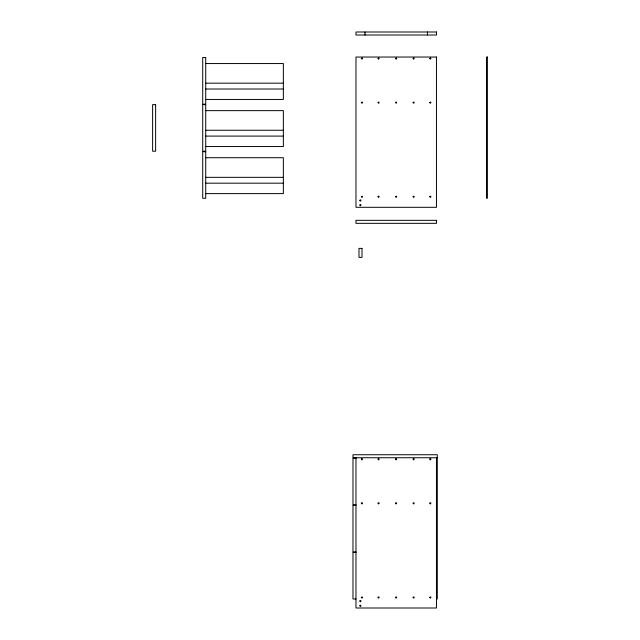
<?xml version="1.0" encoding="UTF-8"?>
<svg xmlns="http://www.w3.org/2000/svg" width="640" height="640" viewBox="0 0 640 640"><rect width="100%" height="100%" fill="white"/><g stroke="black" fill="none" stroke-linecap="round" stroke-linejoin="round"><path stroke-width="0.96" d="M205.72 63.552L283.352 63.552L283.352 99.448L205.72 99.448M205.72 83.176L283.352 83.176M205.72 89.016L283.352 89.016M205.72 110.64L283.352 110.64L283.352 146.536L205.72 146.536M205.72 130.256L283.352 130.256M205.72 136.096L283.352 136.096M205.72 157.72L283.352 157.72L283.352 193.616L205.72 193.616M205.72 177.336L283.352 177.336M205.72 183.176L283.352 183.176M437.288 457.736L352.976 457.736L352.976 454.736L437.288 454.736L437.288 598.984L436.456 598.984M355.976 458.24L352.976 458.24L352.976 504.824L355.976 504.824M355.976 505.32L352.976 505.32L352.976 551.904L355.976 551.904M355.976 552.4L352.976 552.4L352.976 598.984L355.976 598.984M436.456 457.736L436.456 608L355.976 608L355.976 457.736M427.44 32L427.44 35.008M364.992 32L364.992 35.008M361.344 58.376C362.16 60.92 363.328 56.576 361.344 58.376M361.344 102.448C362.16 105 363.328 100.648 361.344 102.448M378.04 58.376C378.856 60.92 380.024 56.576 378.04 58.376M359.84 200.288C360.656 202.84 361.824 198.488 359.84 200.288M359.84 204.96C360.656 207.512 361.824 203.16 359.84 204.96M361.344 196.616C362.16 199.16 363.328 194.816 361.344 196.616M378.04 102.448C378.856 105 380.024 100.648 378.04 102.448M395.568 58.376C396.392 60.92 397.552 56.576 395.568 58.376M378.04 196.616C378.856 199.16 380.024 194.816 378.04 196.616M395.568 102.448C396.392 105 397.552 100.648 395.568 102.448M413.104 58.376C413.92 60.92 415.088 56.576 413.104 58.376M395.568 196.616C396.392 199.16 397.552 194.816 395.568 196.616M361.344 459.072C362.16 461.616 363.328 457.272 361.344 459.072M413.104 102.448C413.92 105 415.088 100.648 413.104 102.448M361.344 503.144C362.16 505.696 363.328 501.344 361.344 503.144M429.8 58.376C430.616 60.92 431.784 56.576 429.8 58.376M378.04 459.072C378.856 461.616 380.024 457.272 378.04 459.072M359.84 600.984C360.656 603.536 361.824 599.184 359.84 600.984M413.104 196.616C413.92 199.16 415.088 194.816 413.104 196.616M359.84 605.656C360.656 608.208 361.824 603.856 359.84 605.656M361.344 597.312C362.16 599.856 363.328 595.512 361.344 597.312M429.8 102.448C430.616 105 431.784 100.648 429.8 102.448M378.04 503.144C378.856 505.696 380.024 501.344 378.04 503.144M429.8 196.616C430.616 199.16 431.784 194.816 429.8 196.616M395.568 459.072C396.392 461.616 397.552 457.272 395.568 459.072M378.04 597.312C378.856 599.856 380.024 595.512 378.04 597.312M395.568 503.144C396.392 505.696 397.552 501.344 395.568 503.144M413.104 459.072C413.92 461.616 415.088 457.272 413.104 459.072M395.568 597.312C396.392 599.856 397.552 595.512 395.568 597.312M413.104 503.144C413.92 505.696 415.088 501.344 413.104 503.144M429.8 459.072C430.616 461.616 431.784 457.272 429.8 459.072M413.104 597.312C413.92 599.856 415.088 595.512 413.104 597.312M429.8 503.144C430.616 505.696 431.784 501.344 429.8 503.144M429.8 597.312C430.616 599.856 431.784 595.512 429.8 597.312M436.456 32L355.976 32L355.976 35.008L436.456 35.008L436.456 32M436.456 57.04L355.976 57.04L355.976 207.304L436.456 207.304L436.456 57.04M487.376 57.04L486.536 57.04L486.536 198.288L487.376 198.288L487.376 57.04M205.72 57.544L202.712 57.544L202.712 104.128L205.72 104.128L205.72 57.544M155.632 104.624L152.624 104.624L152.624 151.208L155.632 151.208L155.632 104.624M205.72 104.624L202.712 104.624L202.712 151.208L205.72 151.208L205.72 104.624M205.72 151.704L202.712 151.704L202.712 198.288L205.72 198.288L205.72 151.704M436.456 220.328L355.976 220.328L355.976 223.336L436.456 223.336L436.456 220.328M361.992 248.376L358.984 248.376L358.984 257.392L361.992 257.392L361.992 248.376"/></g></svg>
